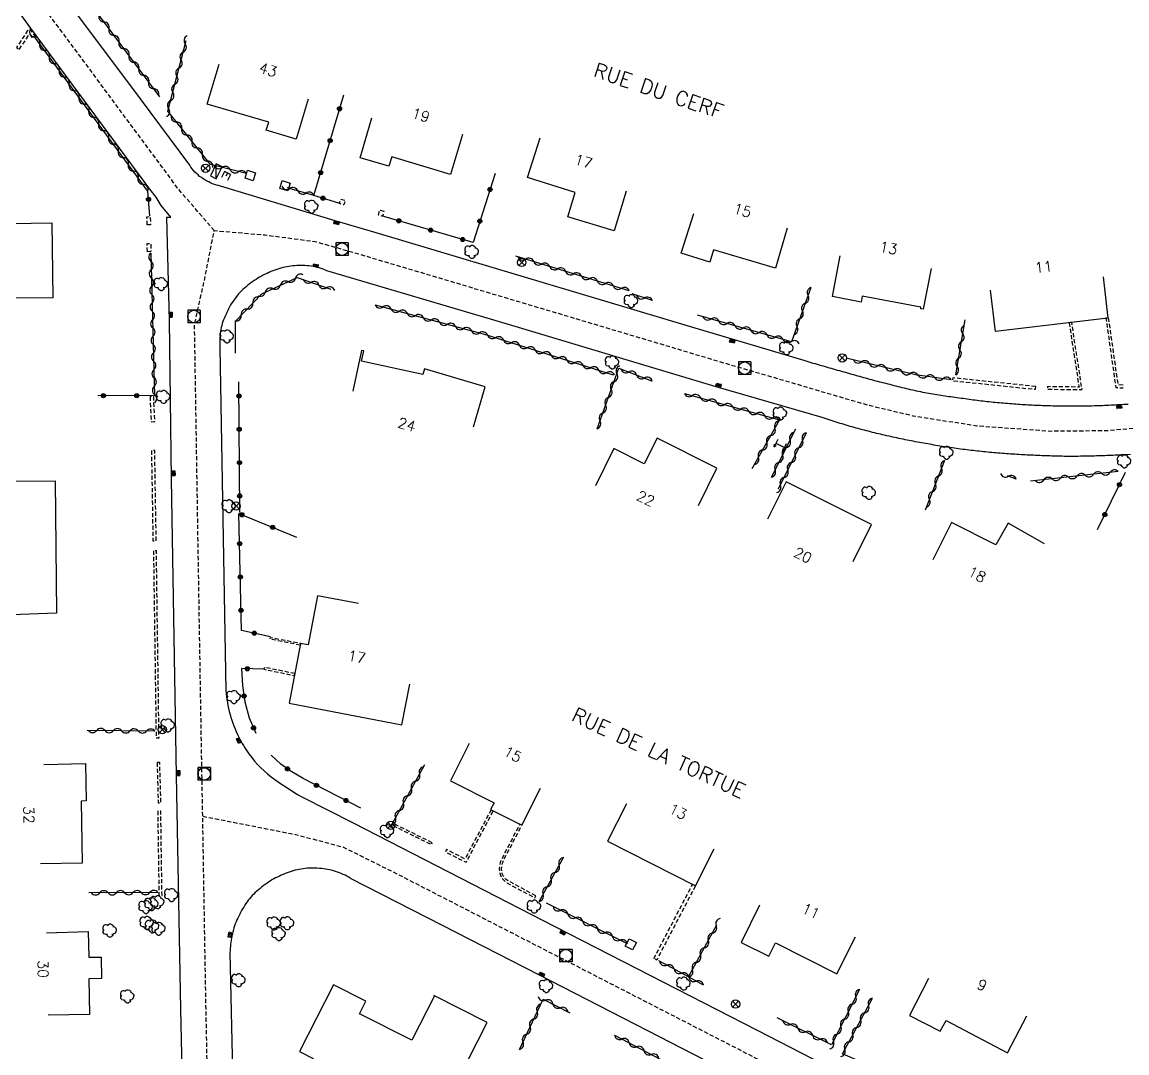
# Model space of a CAD drawing. Header units: millimetres. Extents: x 127000 to 128000, y 141000 to 142000.
# Drawn here: x 127754.4 to 127887.2, y 141501.4 to 141625.3 of the extents above; entities that cross this region are included whole.
import ezdxf
from ezdxf.enums import TextEntityAlignment as Align

# ---------------------------------------------------------------- set-up
doc = ezdxf.new("R2010")
doc.units = ezdxf.units.MM
doc.linetypes.add('DASHED', pattern=[0.75, 0.5, -0.25])
doc.layers.get('0').update_dxf_attribs({"linetype": 'CONTINUOUS'})
for name, color, linetype in [('W0001', 6, 'DASHED'), ('W0008', 7, 'CONTINUOUS'), ('W0100', 7, 'CONTINUOUS'), ('W0105', 7, 'CONTINUOUS'), ('W0112', 1, 'DASHED'), ('W0300', 7, 'CONTINUOUS'), ('W0310', 3, 'CONTINUOUS'), ('W0322', 7, 'CONTINUOUS'), ('W0400', 7, 'CONTINUOUS'), ('W0420', 7, 'CONTINUOUS'), ('W0430', 7, 'CONTINUOUS'), ('W0469', 7, 'CONTINUOUS'), ('W0989', 7, 'CONTINUOUS'), ('W0991', 7, 'CONTINUOUS')]:
    doc.layers.add(name, color=color, linetype=linetype)
doc.styles.get("Standard").update_dxf_attribs({"font": 'romans.shx', "width": 0.85})

# ---------------------------------------------------------------- blocks, each defined once
blk = doc.blocks.new('T300')
for p, q in [((-0.8, 0.51), (-0.86, 0.34)), ((-0.86, 0.34), (-0.86, 0.17)), ((-0.86, 0.17), (-0.74, 0.06)), ((-0.69, 0.63), (-0.8, 0.51)), ((-0.8, -0.06), (-0.74, 0.06)), ((-0.74, 0.06), (-0.69, 0.11)), ((-0.57, 0.69), (-0.69, 0.63)), ((-0.46, 0.69), (-0.57, 0.69)), ((-0.29, 0.63), (-0.46, 0.69)), ((-0.29, 0.63), (-0.17, 0.74)), ((-0.23, 0.57), (-0.29, 0.63)), ((-0.17, 0.74), (-0.06, 0.8)), ((-0.06, 0.8), (0.06, 0.8)), ((0.06, 0.8), (0.23, 0.74)), ((0.23, 0.74), (0.34, 0.63)), ((0.34, 0.63), (0.4, 0.51)), ((0.46, 0.46), (0.34, 0.46)), ((0.4, 0.51), (0.4, 0.46)), ((0.57, 0.4), (0.46, 0.46)), ((0.57, 0.4), (0.69, 0.29)), ((0.69, 0.29), (0.74, 0.17)), ((0.74, 0.06), (0.69, -0.17)), ((0.74, 0.17), (0.74, 0.06)), ((-0.8, -0.17), (-0.8, -0.06)), ((-0.8, -0.23), (-0.8, -0.17)), ((-0.74, -0.34), (-0.8, -0.23)), ((-0.69, -0.4), (-0.74, -0.34)), ((-0.51, -0.46), (-0.69, -0.4)), ((-0.4, -0.46), (-0.51, -0.46)), ((-0.4, -0.46), (-0.34, -0.46)), ((-0.34, -0.46), (-0.34, -0.4)), ((-0.34, -0.51), (-0.34, -0.46)), ((-0.29, -0.63), (-0.34, -0.51)), ((-0.17, -0.74), (-0.29, -0.63)), ((-0.06, -0.8), (-0.17, -0.74)), ((0.06, -0.8), (-0.06, -0.8)), ((0.17, -0.74), (0.06, -0.8)), ((0.23, -0.69), (0.17, -0.74)), ((0.29, -0.46), (0.23, -0.46)), ((0.29, -0.63), (0.23, -0.69)), ((0.46, -0.4), (0.29, -0.46)), ((0.34, -0.51), (0.29, -0.63)), ((0.34, -0.51), (0.34, -0.46)), ((0.57, -0.34), (0.46, -0.4)), ((0.63, -0.29), (0.57, -0.34)), ((0.69, -0.17), (0.63, -0.29))]:
    blk.add_line(p, q)
blk = doc.blocks.new('t112o')
at = {"color": 0, "linetype": 'Continuous'}
for p, q in [((-0.5, 0.5), (0.5, 0.5)), ((-0.5, -0.5), (-0.5, 0.5)), ((0.5, 0.5), (0.5, -0.5)), ((0.5, -0.5), (-0.5, -0.5))]:
    blk.add_line(p, q, dxfattribs=at)
blk = doc.blocks.new('T420')
for p, q in [((0.75, 0.75), (-0.75, 0.75)), ((-0.75, 0.75), (-0.75, -0.75)), ((0.75, 0.75), (0.75, -0.75)), ((0.75, -0.75), (-0.75, -0.75))]:
    blk.add_line(p, q)
blk.add_ellipse((0, 0), major_axis=(-0.53, 0.53), ratio=1, start_param=3.926991, end_param=10.210176)
blk = doc.blocks.new('T400')
for p, q in [((-0.15, 0.3), (0.15, 0.3)), ((-0.15, -0.25), (-0.15, 0.3)), ((-0.15, 0.15), (0.15, 0.15)), ((-0.15, 0), (0.15, 0)), ((0.15, 0.3), (0.15, -0.25)), ((-0.15, -0.15), (0.15, -0.15)), ((-0.15, -0.25), (-0.15, -0.3)), ((-0.15, -0.3), (0.15, -0.3)), ((0.15, -0.3), (0.15, -0.25))]:
    blk.add_line(p, q)
blk = doc.blocks.new('T430')
at = {"flags": 128}
for points in [[(-0.4, 2.1), (0.4, 2.1)], [(-0.4, 2.1), (-0.4, 1.3)], [(-0.4, 1.7), (0, 1.7)], [(0.8, 0.8), (-0.8, 0.8)], [(-0.8, 0.8), (-0.8, 0)], [(0.8, 0.8), (-0.8, 0)], [(-0.8, 0), (0.8, 0)], [(-0.4, 1.3), (0.4, 1.3)], [(0.8, 0), (0.8, 0.8)]]:
    blk.add_lwpolyline(points, dxfattribs=at)
blk = doc.blocks.new('t105o')
for p, q in [((-0.5, 0), (0.5, 0)), ((0.5, 0), (0.2, 0.1)), ((0.5, 0), (0.2, -0.1))]:
    blk.add_line(p, q)
blk = doc.blocks.new('t322o')
at = {"color": 0, "linetype": 'Continuous'}
for radius in [0.25, 0.15]:
    blk.add_circle((0, 0), radius, dxfattribs=at)
blk = doc.blocks.new('t310o')
at = {"color": 0, "linetype": 'Continuous'}
for centre, start, end in [((-0.5, 0.38), 216.8699, 323.1304), ((0.5, -0.37), 36.8699, 143.1303)]:
    blk.add_arc(centre, 0.625, start, end, dxfattribs=at)
blk = doc.blocks.new('T469')
at = {"color": 0, "linetype": 'Continuous', "flags": 128}
for points in [[(-0.35, 0.35), (0.35, -0.35)], [(-0.35, -0.35), (0.35, 0.35)]]:
    blk.add_lwpolyline(points, dxfattribs=at)
at = {"color": 0, "linetype": 'Continuous'}
blk.add_circle((0, 0), 0.5, dxfattribs=at)

msp = doc.modelspace()

# ---------------------------------------------------------------- linework, layer by layer
at = {"layer": 'W0001', "flags": 128}
for points in [[(127777.5, 141600.27), (127773.27, 141605.15), (127762.43, 141619.8), (127742.4, 141646.69), (127738.11, 141653.06), (127733.91, 141658.1), (127732.35, 141660.31), (127722.9, 141673.93), (127718.97, 141679.15), (127710.08, 141690.32)], [(127776.11, 141529.88), (127787.25, 141527.69), (127792.95, 141526.19), (127798.82, 141523.28), (127839.18, 141502.56), (127874.31, 141484.48), (127910.21, 141466.01), (127940.32, 141450.47), (127968.86, 141435.71), (127976.99, 141431.13), (127975.32, 141424.03), (127973.76, 141420.49), (127970.87, 141416.54), (127965.65, 141410.74), (127952.19, 141397.25), (127946.87, 141392.25), (127943.87, 141389.51), (127940.19, 141387.2), (127936.58, 141385.74), (127931.82, 141384.97), (127926.6, 141385.31), (127921.83, 141386.38), (127901.25, 141390.91), (127880.55, 141395.44), (127875.38, 141396.6), (127870.32, 141398.21), (127865.14, 141400.48), (127859.7, 141403.3), (127830.83, 141417.98), (127788.02, 141439.9), (127784.97, 141442.08), (127782.03, 141445.27), (127779.72, 141448.82), (127778.02, 141453.54), (127777.4, 141459.73), (127777.07, 141479.11), (127776.48, 141508.34), (127775.74, 141551.3), (127775.13, 141588.95), (127776.3, 141594.23), (127777.5, 141600.27), (127783.57, 141599.75), (127789.6, 141598.96), (127794.88, 141597.46), (127816.2, 141591.11), (127840.22, 141583.94), (127856.13, 141579.29), (127861.45, 141578.02), (127869.15, 141576.81), (127877.99, 141576.18), (127884.81, 141576.24), (127893.43, 141577.01), (127900.83, 141577.99), (127936.75, 141583.11), (127956.23, 141585.87), (127972.58, 141588.22), (127982.68, 141589.6), (127987.7, 141590.17), (127992.07, 141589.37), (127995.63, 141587.1), (127997.97, 141584.38), (127999.28, 141581.25), (127999.65, 141578.38), (127999.28, 141575.32), (127998.08, 141572.39), (127996.26, 141569.97), (127992.63, 141565.97), (127979.37, 141551.53), (127967.77, 141538.17)]]:
    msp.add_lwpolyline(points, dxfattribs=at)
at = {"layer": 'W0008', "flags": 128}
for points in [[(127887.32, 141579.38), (127887.06, 141579.37), (127886.81, 141579.35), (127886.55, 141579.34), (127886.3, 141579.32), (127886.05, 141579.31), (127885.79, 141579.3), (127885.53, 141579.28), (127885.28, 141579.27), (127885.02, 141579.26), (127884.77, 141579.25), (127884.51, 141579.24), (127884.26, 141579.22), (127884, 141579.21), (127883.75, 141579.2), (127883.49, 141579.19), (127883.24, 141579.19), (127882.98, 141579.18), (127882.73, 141579.17), (127882.47, 141579.16), (127882.22, 141579.16), (127881.96, 141579.16), (127881.72, 141579.15), (127881.47, 141579.15), (127881.22, 141579.15), (127880.98, 141579.15), (127880.73, 141579.15), (127880.48, 141579.15), (127880.24, 141579.15), (127879.99, 141579.15), (127879.74, 141579.15), (127879.5, 141579.16), (127879.25, 141579.16), (127879, 141579.16), (127878.76, 141579.17), (127878.51, 141579.17), (127878.27, 141579.18), (127878.02, 141579.19), (127877.77, 141579.19), (127877.53, 141579.2), (127877.28, 141579.21), (127877.03, 141579.22), (127876.79, 141579.23), (127876.54, 141579.24), (127876.29, 141579.25), (127876.05, 141579.26), (127875.8, 141579.27), (127875.55, 141579.29), (127875.31, 141579.3), (127875.06, 141579.31), (127874.81, 141579.33), (127874.57, 141579.34), (127874.32, 141579.36), (127874.07, 141579.38), (127873.83, 141579.39), (127873.58, 141579.41), (127873.34, 141579.43), (127873.09, 141579.45), (127872.84, 141579.47), (127872.6, 141579.49), (127872.35, 141579.51), (127872.11, 141579.53), (127871.86, 141579.55), (127871.61, 141579.57), (127871.37, 141579.59), (127871.12, 141579.62), (127870.88, 141579.64), (127870.64, 141579.67), (127870.4, 141579.7), (127870.15, 141579.72), (127869.91, 141579.75), (127869.67, 141579.78), (127869.43, 141579.81), (127869.18, 141579.84), (127868.94, 141579.87), (127868.7, 141579.9), (127868.46, 141579.94), (127868.22, 141579.97), (127867.97, 141580), (127867.73, 141580.04), (127867.49, 141580.07), (127867.25, 141580.1), (127867.01, 141580.14), (127866.76, 141580.17), (127866.52, 141580.2), (127866.28, 141580.24), (127866.04, 141580.27), (127865.79, 141580.3), (127865.55, 141580.34), (127865.31, 141580.37), (127865.07, 141580.41), (127864.82, 141580.44), (127864.58, 141580.48), (127864.34, 141580.51), (127864.1, 141580.55), (127863.86, 141580.59), (127863.62, 141580.63), (127863.37, 141580.68), (127863.13, 141580.72), (127862.89, 141580.77), (127862.65, 141580.82), (127862.4, 141580.87), (127862.15, 141580.92), (127861.91, 141580.97), (127861.66, 141581.03), (127861.42, 141581.08), (127861.17, 141581.14), (127860.93, 141581.2), (127860.68, 141581.26), (127860.44, 141581.32), (127860.19, 141581.38), (127859.95, 141581.44), (127859.7, 141581.5), (127859.46, 141581.56), (127859.21, 141581.62), (127858.97, 141581.69), (127858.73, 141581.75), (127858.48, 141581.81), (127858.24, 141581.87), (127858, 141581.94), (127857.75, 141582), (127857.51, 141582.06), (127857.27, 141582.13), (127857.02, 141582.19), (127856.78, 141582.26), (127856.54, 141582.32), (127856.3, 141582.39), (127856.05, 141582.45), (127855.81, 141582.52), (127855.57, 141582.59), (127855.33, 141582.65), (127855.09, 141582.72), (127854.85, 141582.79), (127854.6, 141582.86), (127854.36, 141582.93), (127854.12, 141582.99), (127853.88, 141583.06), (127853.64, 141583.13), (127853.4, 141583.2), (127853.16, 141583.27), (127852.91, 141583.34), (127852.67, 141583.4), (127852.42, 141583.47), (127852.18, 141583.54), (127851.94, 141583.61), (127851.69, 141583.68), (127851.45, 141583.75), (127851.2, 141583.82), (127850.96, 141583.89), (127850.71, 141583.96), (127850.47, 141584.03), (127850.23, 141584.1), (127849.98, 141584.17), (127849.74, 141584.24), (127849.49, 141584.31), (127849.25, 141584.38), (127849.01, 141584.45), (127848.76, 141584.53), (127848.52, 141584.6), (127834.89, 141588.65), (127796.97, 141599.98), (127792.01, 141601.46), (127778.26, 141605.61), (127778.01, 141605.67), (127777.77, 141605.74), (127777.53, 141605.82), (127777.29, 141605.9), (127777.05, 141606), (127776.83, 141606.11), (127776.6, 141606.22), (127776.38, 141606.35), (127776.16, 141606.48), (127775.95, 141606.63), (127775.74, 141606.78), (127775.55, 141606.95), (127775.36, 141607.12), (127775.18, 141607.3), (127775.01, 141607.49), (127774.85, 141607.69), (127774.7, 141607.9), (127774.56, 141608.12), (127767.46, 141617.65), (127754.81, 141634.59)], [(127773.86, 141490.35), (127773.49, 141506.7), (127772.96, 141534.76), (127772.37, 141570.39), (127772.1, 141589.45), (127771.79, 141601.9), (127772.26, 141601.88), (127771.13, 141603.27), (127770.52, 141604.3), (127769.77, 141605.25), (127755.43, 141624.65), (127750.31, 141631.65)], [(127843.07, 141497.14), (127830.99, 141503.36), (127816.51, 141510.81), (127804.91, 141516.74), (127793.87, 141522.4), (127793.66, 141522.54), (127793.44, 141522.66), (127793.22, 141522.78), (127793, 141522.88), (127792.77, 141522.98), (127792.54, 141523.08), (127792.31, 141523.16), (127792.08, 141523.24), (127791.84, 141523.32), (127791.6, 141523.38), (127791.36, 141523.44), (127791.11, 141523.48), (127790.86, 141523.53), (127790.62, 141523.56), (127790.37, 141523.59), (127790.13, 141523.61), (127789.88, 141523.63), (127789.64, 141523.64), (127789.39, 141523.65), (127789.15, 141523.64), (127788.9, 141523.64), (127788.66, 141523.62), (127788.42, 141523.6), (127788.18, 141523.57), (127787.94, 141523.53), (127787.69, 141523.49), (127787.45, 141523.44), (127787.21, 141523.38), (127786.97, 141523.31), (127786.73, 141523.24), (127786.49, 141523.16), (127786.25, 141523.07), (127786.01, 141522.98), (127785.78, 141522.89), (127785.55, 141522.79), (127785.32, 141522.68), (127785.09, 141522.57), (127784.87, 141522.46), (127784.65, 141522.34), (127784.43, 141522.22), (127784.22, 141522.09), (127784.01, 141521.95), (127783.8, 141521.81), (127783.6, 141521.67), (127783.39, 141521.52), (127783.19, 141521.37), (127783, 141521.21), (127782.8, 141521.05), (127782.61, 141520.88), (127782.42, 141520.71), (127782.24, 141520.53), (127782.07, 141520.35), (127781.9, 141520.16), (127781.74, 141519.97), (127781.59, 141519.78), (127781.44, 141519.58), (127781.3, 141519.37), (127781.17, 141519.17), (127781.04, 141518.95), (127780.91, 141518.74), (127780.79, 141518.53), (127780.67, 141518.31), (127780.56, 141518.09), (127780.45, 141517.86), (127780.33, 141517.64), (127780.22, 141517.42), (127780.12, 141517.19), (127780.03, 141516.95), (127779.94, 141516.71), (127779.86, 141516.47), (127779.8, 141516.23), (127779.73, 141515.99), (127779.68, 141515.74), (127779.62, 141515.49), (127779.58, 141515.24), (127779.53, 141515), (127779.5, 141514.75), (127779.47, 141514.5), (127779.44, 141514.25), (127779.42, 141514), (127779.4, 141513.75), (127779.39, 141513.49), (127779.75, 141497.47)]]:
    msp.add_lwpolyline(points, dxfattribs=at)
msp.add_lwpolyline([(127887.62, 141573.37), (127886.49, 141573.3), (127886.25, 141573.28), (127886, 141573.27), (127885.76, 141573.26), (127885.51, 141573.25), (127885.27, 141573.24), (127885.02, 141573.23), (127884.77, 141573.22), (127884.53, 141573.21), (127884.28, 141573.2), (127884.04, 141573.19), (127883.79, 141573.18), (127883.55, 141573.18), (127883.3, 141573.17), (127883.06, 141573.16), (127882.81, 141573.16), (127882.57, 141573.15), (127882.32, 141573.15), (127882.08, 141573.14), (127881.83, 141573.14), (127881.59, 141573.14), (127881.34, 141573.13), (127881.1, 141573.13), (127880.85, 141573.13), (127880.6, 141573.13), (127880.36, 141573.13), (127880.12, 141573.13), (127879.87, 141573.13), (127879.63, 141573.13), (127879.39, 141573.14), (127879.14, 141573.14), (127878.9, 141573.15), (127878.66, 141573.15), (127878.41, 141573.16), (127878.17, 141573.17), (127877.93, 141573.18), (127877.68, 141573.18), (127877.44, 141573.19), (127877.2, 141573.2), (127876.95, 141573.21), (127876.71, 141573.22), (127876.47, 141573.23), (127876.21, 141573.25), (127875.96, 141573.26), (127875.71, 141573.27), (127875.46, 141573.28), (127875.21, 141573.29), (127874.96, 141573.31), (127874.71, 141573.32), (127874.46, 141573.33), (127874.2, 141573.35), (127873.95, 141573.36), (127873.7, 141573.38), (127873.45, 141573.39), (127873.2, 141573.41), (127872.95, 141573.43), (127872.7, 141573.45), (127872.45, 141573.46), (127872.19, 141573.48), (127871.94, 141573.5), (127871.69, 141573.52), (127871.44, 141573.55), (127871.19, 141573.57), (127870.94, 141573.59), (127870.69, 141573.61), (127870.44, 141573.64), (127870.19, 141573.66), (127869.94, 141573.69), (127869.69, 141573.71), (127869.44, 141573.74), (127869.2, 141573.77), (127868.95, 141573.79), (127868.7, 141573.82), (127868.45, 141573.85), (127868.2, 141573.88), (127867.95, 141573.91), (127867.7, 141573.94), (127867.45, 141573.97), (127867.2, 141574), (127866.96, 141574.04), (127866.71, 141574.07), (127866.46, 141574.11), (127866.21, 141574.14), (127865.96, 141574.18), (127865.71, 141574.22), (127865.47, 141574.25), (127865.22, 141574.29), (127864.97, 141574.33), (127864.72, 141574.37), (127864.47, 141574.41), (127864.23, 141574.45), (127863.98, 141574.49), (127863.73, 141574.54), (127863.48, 141574.58), (127863.24, 141574.62), (127862.99, 141574.66), (127862.74, 141574.71), (127862.49, 141574.75), (127862.25, 141574.8), (127862, 141574.84), (127861.75, 141574.89), (127861.51, 141574.94), (127861.26, 141574.98), (127861.01, 141575.03), (127860.77, 141575.08), (127860.52, 141575.13), (127860.28, 141575.18), (127860.03, 141575.23), (127859.78, 141575.28), (127859.54, 141575.34), (127859.29, 141575.39), (127859.05, 141575.44), (127858.8, 141575.5), (127858.56, 141575.55), (127858.31, 141575.61), (127858.07, 141575.66), (127857.82, 141575.72), (127857.58, 141575.78), (127857.33, 141575.84), (127857.09, 141575.9), (127856.85, 141575.96), (127856.6, 141576.02), (127856.36, 141576.08), (127856.11, 141576.15), (127855.87, 141576.21), (127855.63, 141576.27), (127855.39, 141576.34), (127855.14, 141576.4), (127854.9, 141576.47), (127854.66, 141576.54), (127854.42, 141576.61), (127854.17, 141576.67), (127853.93, 141576.74), (127853.69, 141576.81), (127853.45, 141576.88), (127853.21, 141576.96), (127852.97, 141577.03), (127852.73, 141577.1), (127852.49, 141577.17), (127852.25, 141577.25), (127852.01, 141577.32), (127851.77, 141577.4), (127851.53, 141577.48), (127851.29, 141577.55), (127851.05, 141577.63), (127850.81, 141577.71), (127850.57, 141577.79), (127837.84, 141581.5), (127812.48, 141589.09), (127791.03, 141595.45), (127790.8, 141595.55), (127790.57, 141595.63), (127790.33, 141595.71), (127790.09, 141595.78), (127789.86, 141595.85), (127789.61, 141595.9), (127789.37, 141595.95), (127789.13, 141595.99), (127788.88, 141596.02), (127788.63, 141596.05), (127788.39, 141596.06), (127788.14, 141596.07), (127787.9, 141596.08), (127787.66, 141596.07), (127787.42, 141596.07), (127787.18, 141596.05), (127786.93, 141596.03), (127786.69, 141596), (127786.45, 141595.96), (127786.22, 141595.92), (127785.98, 141595.87), (127785.74, 141595.82), (127785.49, 141595.76), (127785.25, 141595.68), (127785.01, 141595.61), (127784.77, 141595.52), (127784.53, 141595.43), (127784.3, 141595.34), (127784.07, 141595.24), (127783.84, 141595.13), (127783.61, 141595.02), (127783.39, 141594.9), (127783.17, 141594.78), (127782.95, 141594.66), (127782.73, 141594.53), (127782.52, 141594.4), (127782.31, 141594.26), (127782.1, 141594.12), (127781.9, 141593.98), (127781.7, 141593.83), (127781.51, 141593.67), (127781.32, 141593.52), (127781.13, 141593.35), (127780.95, 141593.19), (127780.77, 141593.01), (127780.59, 141592.84), (127780.42, 141592.66), (127779.47, 141591.33), (127779.35, 141591.11), (127779.23, 141590.88), (127779.13, 141590.66), (127779.02, 141590.44), (127778.91, 141590.22), (127778.81, 141590), (127778.71, 141589.78), (127778.62, 141589.56), (127778.53, 141589.33), (127778.46, 141589.1), (127778.39, 141588.86), (127778.34, 141588.62), (127778.29, 141588.39), (127778.25, 141588.15), (127778.22, 141587.91), (127778.19, 141587.67), (127778.17, 141587.43), (127778.16, 141587.19), (127778.16, 141586.94), (127778.16, 141586.7), (127778.17, 141586.46), (127778.18, 141586.22), (127778.9, 141544.99, 0.098703), (127780.45, 141539.39, 0.039668), (127781.67, 141537.38, 0.082704), (127784.77, 141534.3, 0.023086), (127788.01, 141532.21), (127794.18, 141529.07), (127818.53, 141516.58), (127842.73, 141504.15), (127854.64, 141498.05)], format="xyb", dxfattribs=at)
at = {"layer": 'W0100', "flags": 128}
for points in [[(127788.78, 141616.05), (127787.36, 141611.25), (127783.72, 141612.33), (127784.05, 141613.29), (127776.65, 141615.47), (127778.07, 141620.27)], [(127807.35, 141611.8), (127805.91, 141607.01), (127798.83, 141609.14), (127798.49, 141608.02), (127795.04, 141609.02), (127796.44, 141613.82)], [(127827.02, 141605.02), (127825.56, 141600.23), (127819.99, 141601.93), (127820.88, 141604.85), (127815.16, 141606.63), (127816.65, 141611.4)], [(127747.88, 141609.99), (127752.88, 141610.05), (127753, 141601.14), (127757.98, 141601.21), (127758.1, 141592.19), (127753.1, 141592.13)], [(127846.36, 141600.57), (127844.95, 141595.77), (127837.49, 141597.96), (127837.05, 141596.46), (127833.6, 141597.56), (127835.13, 141602.32)], [(127863.65, 141595.73), (127862.68, 141590.82), (127862.41, 141590.88), (127862.43, 141591.06), (127855.36, 141592.39), (127855.23, 141591.68), (127851.79, 141592.33), (127852.71, 141597.24)], [(127884.32, 141594.73), (127884.91, 141589.76), (127871.41, 141588.14), (127870.81, 141593.11)], [(127808.65, 141576.68), (127810.07, 141581.47), (127802.77, 141583.64), (127802.56, 141582.97), (127795.21, 141584.58), (127795.48, 141585.81), (127795.21, 141585.87), (127794.14, 141580.98)], [(127835.68, 141567.24), (127837.92, 141571.71), (127830.74, 141575.3), (127829.17, 141572.25), (127825.54, 141574.06), (127823.3, 141569.59)], [(127845.01, 141574.72), (127846.03, 141574.18)], [(127753.4, 141570.14), (127758.39, 141570.19), (127758.55, 141554.29), (127748.72, 141553.94), (127748.54, 141558.94)], [(127854.27, 141560.48), (127856.5, 141564.95), (127846.23, 141570.07), (127844, 141565.6)], [(127877.27, 141562.6), (127872.93, 141565.09), (127871.44, 141562.5), (127866.11, 141565.17), (127863.87, 141560.69)], [(127794.82, 141555.43), (127789.91, 141556.36), (127788.79, 141550.47), (127787.88, 141550.65), (127786.52, 141543.48), (127800.05, 141540.85), (127801, 141545.76)], [(127808.14, 141538.61), (127805.89, 141534.15), (127811.12, 141531.5), (127810.71, 141530.69), (127814.46, 141528.79), (127816.72, 141533.25)], [(127757.02, 141536.11), (127762.02, 141536.2), (127762.1, 141531.71), (127761.51, 141531.7), (127761.63, 141524.24), (127756.63, 141524.16)], [(127827.04, 141531.35), (127824.77, 141526.89), (127835.33, 141521.52), (127837.6, 141525.97)], [(127843.03, 141519.18), (127840.82, 141514.69), (127844.14, 141513.06), (127844.94, 141514.67), (127852.32, 141510.92), (127854.58, 141515.37)], [(127757.33, 141515.86), (127762.33, 141516.01), (127762.42, 141512.95), (127763.9, 141512.94), (127763.95, 141510.38), (127762.43, 141510.34), (127762.52, 141506.06), (127757.52, 141505.95)], [(127808.02, 141500.62), (127810.29, 141505.07), (127803.89, 141508.34), (127803.98, 141508.29), (127801.25, 141502.95), (127794.95, 141506.13), (127795.71, 141507.65), (127791.84, 141509.61), (127787.76, 141501.61), (127789.38, 141500.78), (127787.79, 141497.66), (127788.4, 141495.81), (127792.8, 141493.44)], [(127863.33, 141510.39), (127861.06, 141505.93), (127864.73, 141504.06), (127865.46, 141505.34), (127872.84, 141501.45), (127875.17, 141505.88)]]:
    msp.add_lwpolyline(points, dxfattribs=at)
at = {"layer": 'W0112', "flags": 128}
for points in [[(127754.06, 141622.05), (127755.3, 141623.89), (127755.61, 141623.43), (127755.96, 141623.67), (127755.39, 141624.49), (127755.03, 141624.23), (127753.72, 141622.28)], [(127792.71, 141604.06), (127793.26, 141603.89), (127793.09, 141603.35), (127792.54, 141603.52)], [(127797.91, 141602.55), (127797.36, 141602.72), (127797.19, 141602.18), (127797.74, 141602.01)], [(127769.45, 141600.95), (127769.41, 141601.94), (127769.8, 141601.96), (127769.83, 141600.96)], [(127769.46, 141597.73), (127769.45, 141598.71), (127769.88, 141598.72), (127769.89, 141597.74)], [(127886.73, 141581.67), (127886.14, 141581.72), (127884.98, 141589.81), (127884.66, 141589.76), (127885.85, 141581.41), (127886.71, 141581.35)], [(127880.24, 141589.19), (127881.43, 141581.46), (127877.63, 141581.51), (127877.62, 141581.2), (127881.8, 141581.15), (127880.55, 141589.24)], [(127876.22, 141581.52), (127866.25, 141582.57), (127866.21, 141582.24), (127876.18, 141581.19)], [(127769.78, 141580.31), (127769.92, 141577.29), (127770.36, 141577.31), (127770.22, 141580.33)], [(127769.95, 141573.82), (127770.13, 141562.98), (127770.53, 141562.98), (127770.34, 141573.83)], [(127770.19, 141561.79), (127770.51, 141539.29), (127770.86, 141539.29), (127770.54, 141561.79)], [(127787.85, 141550.44), (127784.2, 141551.16), (127784.24, 141551.38), (127787.9, 141550.66)], [(127787.19, 141547.02), (127783.52, 141547.77), (127783.47, 141547.54), (127787.15, 141546.79)], [(127770.62, 141536.33), (127770.77, 141531.49), (127771.09, 141531.5), (127770.94, 141536.34)], [(127770.7, 141530.5), (127770.85, 141520.35), (127771.22, 141520.35), (127771.07, 141530.5)], [(127810.78, 141530.66), (127807.63, 141524.74), (127805.41, 141525.88), (127805.27, 141525.61), (127807.76, 141524.34), (127811.04, 141530.52)], [(127803.69, 141526.69), (127799.14, 141528.94), (127799.03, 141528.73), (127803.58, 141526.48)], [(127816.14, 141520.33), (127812.82, 141522.11), (127812.64, 141522.23), (127812.49, 141522.37), (127812.36, 141522.53), (127812.24, 141522.7), (127812.15, 141522.89), (127812.08, 141523.1), (127812.05, 141523.31), (127812.04, 141523.54), (127812.05, 141523.77), (127812.08, 141524), (127812.13, 141524.25), (127812.21, 141524.47), (127812.33, 141524.7), (127814.46, 141528.79), (127814.21, 141528.91), (127812.09, 141524.83), (127811.96, 141524.58), (127811.86, 141524.32), (127811.81, 141524.05), (127811.78, 141523.79), (127811.76, 141523.54), (127811.77, 141523.29), (127811.81, 141523.03), (127811.89, 141522.79), (127812, 141522.56), (127812.13, 141522.36), (127812.29, 141522.18), (127812.47, 141522.02), (127812.67, 141521.87), (127816.01, 141520.08)], [(127830.33, 141512.77), (127834.99, 141521.7), (127835.33, 141521.52), (127830.67, 141512.59)]]:
    msp.add_lwpolyline(points, close=True, dxfattribs=at)
at = {"layer": 'W0310', "flags": 128}
for points in [[(127745.71, 141650.17), (127755.14, 141637.57), (127770.93, 141616.36)], [(127769.53, 141605.01), (127755.82, 141623.69)], [(127781.36, 141607.11), (127777.03, 141608.2), (127771.93, 141614.61), (127774.12, 141623.12)], [(127789.47, 141604.5), (127786.26, 141605.42)], [(127769.86, 141597.57), (127770.33, 141580.42)], [(127827.37, 141593.03), (127813.74, 141597.2)], [(127780.05, 141589.4), (127783.23, 141592.68), (127787.46, 141594.63), (127791.52, 141593.22)], [(127849.19, 141593.44), (127846.88, 141586.9), (127835.56, 141590.11)], [(127830.16, 141591.85), (127827.71, 141592.65)], [(127796.84, 141591.35), (127810.1, 141587.77), (127825.46, 141582.94)], [(127780.07, 141585.54), (127780.05, 141589.41)], [(127866.63, 141582.95), (127867.73, 141589.56)], [(127866.06, 141582.32), (127861.76, 141582.93), (127853.43, 141584.93)], [(127823.53, 141576.45), (127826.13, 141583.72), (127830.04, 141582.22)], [(127834.03, 141580.7), (127845.45, 141577.51), (127842.12, 141571.63)], [(127844.46, 141570.62), (127847.38, 141576.45)], [(127848.64, 141575.97), (127845.28, 141569.18)], [(127865.26, 141572.63), (127862.93, 141566.68)], [(127873.88, 141570.41), (127872.83, 141570.78)], [(127886.15, 141571.31), (127875.59, 141570.14)], [(127770.37, 141540.11), (127762.23, 141540.2)], [(127798.79, 141528.82), (127802.81, 141536.11)], [(127816.53, 141519.62), (127819.5, 141524.98)], [(127770.73, 141520.72), (127762.44, 141520.68)], [(127827.16, 141514.54), (127817.41, 141519.42)], [(127834.5, 141510.56), (127837.89, 141516.81)], [(127836.29, 141509.57), (127834.5, 141510.56), (127830.93, 141512.51)], [(127855.05, 141509.07), (127851.7, 141502.4), (127845.16, 141505.64)], [(127814.18, 141501.86), (127817.03, 141507.9), (127820.25, 141506.26)], [(127855.2, 141500.37), (127853, 141501.34), (127856.57, 141507.93)], [(127825.61, 141503.56), (127834.14, 141499.08), (127830.57, 141492.26)]]:
    msp.add_lwpolyline(points, dxfattribs=at)
at = {"layer": 'W0322', "flags": 128}
for points in [[(127792.47, 141603.57), (127789.47, 141604.5), (127793.07, 141616.59)], [(127811.24, 141607.12), (127808.61, 141598.83), (127797.86, 141601.98)], [(127769.75, 141602.03), (127769.52, 141605.01)], [(127780.57, 141566.38), (127780.47, 141582.1)], [(127770.18, 141580.43), (127763.49, 141580.42)], [(127883.66, 141564.34), (127887.02, 141571.24)], [(127784.27, 141551.46), (127780.77, 141552.2), (127780.47, 141566.26), (127787.37, 141563.42)], [(127783.48, 141547.54), (127780.79, 141547.62), (127780.9, 141545.59), (127781.17, 141543.62), (127781.68, 141541.7), (127782.51, 141539.85)], [(127795.11, 141530.85), (127788.17, 141534.43), (127786.61, 141535.35), (127785.48, 141536.14), (127784.33, 141537.22)]]:
    msp.add_lwpolyline(points, dxfattribs=at)

# ---------------------------------------------------------------- block references
at = {"layer": 'W0105'}
for p, rotation in [((127845.01, 141574.72), 243.8536861144953), ((127846.03, 141574.18), 244.8802406408553)]:
    msp.add_blockref('t105o', p, dxfattribs=dict(at, rotation=rotation))
at = {"layer": 'W0112'}
for p, rotation in [((127781.83, 141606.89), 343.4614873407922), ((127785.99, 141605.65), 163.4614873407922), ((127827.57, 141514.48), 242.1596005662319)]:
    msp.add_blockref('t112o', p, dxfattribs=dict(at, rotation=rotation))
at = {"layer": 'W0300'}
for p in [(127789.19, 141603.14), (127808.47, 141597.71), (127771.12, 141593.83), (127827.62, 141591.79), (127779.04, 141587.54), (127846.29, 141586.12), (127825.35, 141584.42), (127771.4, 141580.28), (127845.52, 141578.27), (127865.52, 141573.57), (127886.89, 141572.53), (127856.2, 141568.73), (127779.28, 141567.14), (127779.86, 141544.2), (127771.95, 141540.8), (127798.31, 141528.09), (127770.68, 141519.54), (127772.37, 141520.41), (127769.29, 141518.96), (127769.98, 141519.32), (127815.96, 141519.02), (127769.42, 141517.06), (127784.68, 141516.99), (127786.28, 141517.01), (127764.96, 141516.14), (127770.07, 141516.64), (127770.82, 141516.36), (127785.27, 141515.71), (127780.44, 141510.16), (127817.42, 141509.46), (127833.93, 141509.76), (127767.08, 141508.22)]:
    msp.add_blockref('T300', p, dxfattribs=at)
at = {"layer": 'W0310'}
for p, rotation in [((127764.25, 141625.33), 306.664183678365), ((127755.92, 141623.55), 126.2817703711948), ((127765.45, 141623.72), 306.664183678365), ((127757.11, 141621.94), 126.2817703711948), ((127766.64, 141622.12), 306.664183678365), ((127774.01, 141622.7), 75.59358239910493), ((127758.29, 141620.33), 126.2817703711948), ((127767.83, 141620.51), 306.664183678365), ((127773.51, 141620.76), 75.59358239910493), ((127769.03, 141618.91), 306.664183678365), ((127773.01, 141618.82), 75.59358239910493), ((127759.47, 141618.72), 126.2817703711948), ((127760.66, 141617.1), 126.2817703711948), ((127770.22, 141617.31), 306.664183678365), ((127772.52, 141616.88), 75.59358239910493), ((127761.84, 141615.49), 126.2817703711948), ((127772.02, 141614.95), 75.59358239910493), ((127763.02, 141613.88), 126.2817703711948), ((127764.21, 141612.27), 126.2817703711948), ((127772.96, 141613.32), 128.5278643220385), ((127774.21, 141611.75), 128.5278643220385), ((127765.39, 141610.66), 126.2817703711948), ((127775.45, 141610.19), 128.5278643220385), ((127766.58, 141609.04), 126.2817703711948), ((127776.7, 141608.62), 128.5278643220385), ((127767.76, 141607.43), 126.2817703711948), ((127778.45, 141607.84), 165.7469224624234), ((127768.94, 141605.82), 126.2817703711948), ((127780.39, 141607.35), 165.7469224624234), ((127786.58, 141605.33), 163.9032345925378), ((127788.51, 141604.78), 163.9032345925378), ((127769.89, 141596.57), 271.5482750804254), ((127814.94, 141596.84), 162.9914281641809), ((127816.85, 141596.25), 162.9914281641809), ((127818.77, 141595.67), 162.9914281641809), ((127769.94, 141594.57), 271.5482750804254), ((127787.26, 141594.54), 24.76175637005765), ((127789.14, 141594.05), 340.8657422517526), ((127820.68, 141595.08), 162.9914281641809), ((127822.59, 141594.5), 162.9914281641809), ((127770, 141592.57), 271.5482750804254), ((127783.63, 141592.86), 24.76175637005765), ((127785.44, 141593.7), 24.76175637005765), ((127791.03, 141593.39), 340.8657422517526), ((127824.5, 141593.91), 162.9914281641809), ((127826.42, 141593.33), 162.9914281641809), ((127848.86, 141592.49), 250.5956072137221), ((127782.14, 141591.56), 45.86356393283504), ((127829.21, 141592.16), 161.922458388538), ((127770.05, 141590.57), 271.5482750804254), ((127780.75, 141590.12), 45.86356393283504), ((127797.8, 141591.09), 344.8831501811422), ((127799.74, 141590.57), 344.8831501811422), ((127848.19, 141590.61), 250.5956072137221), ((127770.11, 141588.57), 271.5482750804254), ((127801.67, 141590.04), 344.8831501811422), ((127803.6, 141589.52), 344.8831501811422), ((127805.53, 141589), 344.8831501811422), ((127837.2, 141589.65), 164.1626713818595), ((127839.12, 141589.1), 164.1626713818595), ((127847.53, 141588.72), 250.5956072137221), ((127807.46, 141588.48), 344.8831501811422), ((127809.39, 141587.96), 344.8831501811422), ((127841.05, 141588.56), 164.1626713818595), ((127842.97, 141588.01), 164.1626713818595), ((127844.89, 141587.46), 164.1626713818595), ((127867.45, 141587.88), 80.57492939747482), ((127770.16, 141586.57), 271.5482750804254), ((127811.31, 141587.39), 342.5657693858203), ((127813.21, 141586.79), 342.5657693858203), ((127815.12, 141586.19), 342.5657693858203), ((127846.82, 141586.92), 164.1626713818595), ((127867.12, 141585.91), 80.57492939747482), ((127770.21, 141584.57), 271.5482750804254), ((127817.03, 141585.59), 342.5657693858203), ((127818.94, 141584.99), 342.5657693858203), ((127820.85, 141584.39), 342.5657693858203), ((127822.75, 141583.79), 342.5657693858203), ((127825.89, 141583.04), 70.26302227971263), ((127855.29, 141584.49), 166.4778199054813), ((127857.23, 141584.02), 166.4778199054813), ((127859.18, 141583.55), 166.4778199054813), ((127866.79, 141583.93), 80.57492939747482), ((127770.27, 141582.57), 271.5482750804254), ((127824.66, 141583.19), 342.5657693858203), ((127827.33, 141583.26), 339.059049269961), ((127829.2, 141582.54), 339.059049269961), ((127861.12, 141583.08), 166.4778199054813), ((127863.09, 141582.74), 171.9579338281451), ((127865.07, 141582.46), 171.9579338281451), ((127770.32, 141580.57), 271.5482750804254), ((127825.21, 141581.16), 70.26302227971263), ((127824.54, 141579.28), 70.26302227971263), ((127834.99, 141580.43), 344.3954092009913), ((127836.92, 141579.89), 344.3954092009913), ((127838.84, 141579.35), 344.3954092009913), ((127840.77, 141578.81), 344.3954092009913), ((127842.7, 141578.28), 344.3954092009913), ((127823.86, 141577.4), 70.26302227971263), ((127844.62, 141577.74), 344.3954092009913), ((127844.88, 141576.51), 240.4922334733579), ((127846.7, 141575.09), 63.36901112275489), ((127848.2, 141575.08), 243.6447488885818), ((127843.9, 141574.77), 240.4922334733579), ((127842.91, 141573.03), 240.4922334733579), ((127845.81, 141573.3), 63.36901112275489), ((127847.31, 141573.28), 243.6447488885818), ((127844.91, 141571.51), 63.36901112275489), ((127846.42, 141571.49), 243.6447488885818), ((127864.9, 141571.7), 248.600770253994), ((127845.54, 141569.7), 243.6447488885818), ((127864.17, 141569.83), 248.600770253994), ((127872.94, 141570.74), 160.5911475470693), ((127879.19, 141570.53), 186.3271851900581), ((127881.18, 141570.76), 186.3271851900581), ((127883.17, 141570.98), 186.3271851900581), ((127885.15, 141571.2), 186.3271851900581), ((127877.2, 141570.31), 186.3271851900581), ((127863.44, 141567.97), 248.600770253994), ((127763.37, 141540.19), 179.3498823118353), ((127765.37, 141540.17), 179.3498823118353), ((127767.37, 141540.14), 179.3498823118353), ((127769.37, 141540.12), 179.3498823118353), ((127802.17, 141534.95), 61.1342154154211), ((127801.21, 141533.2), 61.1342154154211), ((127800.24, 141531.44), 61.1342154154211), ((127799.28, 141529.69), 61.1342154154211), ((127818.95, 141523.99), 61.0123225042484), ((127817.98, 141522.25), 61.0123225042484), ((127763.73, 141520.68), 180.2648374928951), ((127765.73, 141520.69), 180.2648374928951), ((127767.73, 141520.7), 180.2648374928951), ((127769.73, 141520.71), 180.2648374928951), ((127817.02, 141520.5), 61.0123225042484), ((127819.11, 141518.57), 153.3561762197815), ((127820.9, 141517.67), 153.3561762197815), ((127837.83, 141516.71), 61.55115188576816), ((127822.69, 141516.78), 153.3561762197815), ((127824.47, 141515.88), 153.3561762197815), ((127826.26, 141514.98), 153.3561762197815), ((127836.88, 141514.95), 61.55115188576816), ((127835.93, 141513.19), 61.55115188576816), ((127831.9, 141511.98), 151.3782350209108), ((127834.98, 141511.44), 61.55115188576816), ((127833.66, 141511.02), 151.3782350209108), ((127835.41, 141510.06), 151.1725224455865), ((127817.31, 141507.76), 333.0913992210615), ((127854.6, 141508.17), 243.3230983389249), ((127816.31, 141506.38), 64.73893849770192), ((127819.09, 141506.85), 333.0913992210615), ((127853.7, 141506.39), 243.3230983389249), ((127856.14, 141507.14), 61.59186995931), ((127855.19, 141505.38), 61.59186995931), ((127815.46, 141504.57), 64.73893849770192), ((127846.74, 141504.86), 153.666878424037), ((127848.53, 141503.97), 153.666878424037), ((127852.81, 141504.6), 243.3230983389249), ((127854.23, 141503.62), 61.59186995931), ((127814.6, 141502.76), 64.73893849770192), ((127826.49, 141503.1), 332.2900764209799), ((127850.32, 141503.08), 153.666878424037), ((127851.91, 141502.81), 243.3230983389249), ((127828.26, 141502.17), 332.2900764209799), ((127830.03, 141501.24), 332.2900764209799), ((127853.28, 141501.86), 61.59186995931)]:
    msp.add_blockref('t310o', p, dxfattribs=dict(at, rotation=rotation))
at = {"layer": 'W0322'}
for p, rotation in [((127792.56, 141614.91), 73.42857842898621), ((127791.42, 141611.07), 73.42857842898621), ((127790.28, 141607.24), 73.42857842898621), ((127810.63, 141605.21), 252.3801704674308), ((127769.6, 141604.02), 94.53950139115214), ((127790.56, 141604.16), 162.7937065440315), ((127799.68, 141601.45), 163.6742764050231), ((127809.42, 141601.4), 252.3801704674308), ((127803.51, 141600.32), 163.6742764050231), ((127807.35, 141599.2), 163.6742764050231), ((127764.18, 141580.42), 180.1204627155101), ((127768.18, 141580.43), 180.1204627155101), ((127780.48, 141580.38), 90.35997630608391), ((127780.5, 141576.38), 90.35997630608391), ((127780.53, 141572.38), 90.35997630608391), ((127886.29, 141569.73), 63.98052741618807), ((127780.55, 141568.38), 90.35997630608391), ((127780.82, 141566.11), 337.6909552999969), ((127884.53, 141566.14), 63.98052741618807), ((127784.52, 141564.6), 337.6909552999969), ((127780.55, 141562.63), 91.22656679270902), ((127780.63, 141558.63), 91.22656679270902), ((127780.72, 141554.63), 91.22656679270902), ((127782.31, 141551.88), 168.0177607907685), ((127781.48, 141547.6), 178.297162405031), ((127781.07, 141544.32), 277.9464613736625), ((127782.22, 141540.5), 294.3403783328532), ((127786.3, 141535.57), 145.176558474852), ((127789.78, 141533.6), 152.7322399519087), ((127793.33, 141531.77), 152.7322399519087)]:
    msp.add_blockref('t322o', p, dxfattribs=dict(at, rotation=rotation))
at = {"layer": 'W0400'}
for p, rotation in [((127792.17, 141601.19), 253.3775770853742), ((127789.72, 141596.07), 77.08028501125885), ((127772.29, 141590.16), 1.44795290758089), ((127839.73, 141586.95), 253.4246771174549), ((127838.13, 141581.7), 73.7635704361027), ((127886.25, 141579.05), 272.9466177748047), ((127772.63, 141571.11), 0.8190530874974478), ((127780.41, 141538.94), 208.1261488385517), ((127773.21, 141535.09), 0.9489875273522685), ((127779.36, 141515.62), 167.9843914910734), ((127819.36, 141515.87), 242.8188966600265), ((127816.9, 141510.88), 62.75542228763238)]:
    msp.add_blockref('T400', p, dxfattribs=dict(at, rotation=rotation))
at = {"layer": 'W0420'}
for p in [(127792.86, 141598.03), (127775.06, 141589.94), (127841.25, 141583.73), (127776.28, 141534.96), (127776.3, 141534.97), (127819.76, 141513.12)]:
    msp.add_blockref('T420', p, dxfattribs=at)
at = {"layer": 'W0430', "rotation": 243.8695500523346}
msp.add_blockref('T430', (127777.38, 141607.57), dxfattribs=at)
at = {"layer": 'W0469'}
for p in [(127776.45, 141607.76), (127814.46, 141596.44), (127852.97, 141584.97), (127780.13, 141567.16), (127771.26, 141540.28), (127798.71, 141528.78), (127840.15, 141507.3)]:
    msp.add_blockref('T469', p, dxfattribs=at)

# ---------------------------------------------------------------- texts
at = {"layer": 'W0989'}
for s, rotation, p in [('RUE DU CERF', 341.3949, (127830.89, 141617.09)), ('RUE DE LA TORTUE', 335.2733, (127830.92, 141537.5))]:
    msp.add_text(s, height=1.75, rotation=rotation, dxfattribs=at).set_placement(p, align=Align.MIDDLE)
at = {"layer": 'W0991'}
for s, rotation, p in [('43', 342.9713, (127783.97, 141619.61)), ('19', 343.3478, (127802.33, 141614.15)), ('17', 343.8836, (127821.87, 141608.59)), ('15', 343.723, (127840.98, 141602.7)), ('13', 349.3745, (127858.54, 141598.18)), ('11', 6.9777, (127877.18, 141595.9)), ('24', 343.5221, (127800.65, 141576.96)), ('22', 334.2794, (127829.35, 141568.07)), ('20', 333.4843, (127848.24, 141561.25)), ('18', 332.3239, (127869.17, 141558.94)), ('17', 348.9951, (127794.62, 141549.04)), ('15', 331.5397, (127813.39, 141537.33)), ('32', 271.9252, (127755.22, 141530.04)), ('13', 333.0109, (127833.23, 141530.44)), ('11', 334.8772, (127849.22, 141518.48)), ('30', 271.2262, (127756.92, 141511.51)), ('9', 334.9616, (127869.79, 141509.58))]:
    msp.add_text(s, height=1.25, rotation=rotation, dxfattribs=at).set_placement(p, align=Align.MIDDLE)

doc.saveas('drawing.dxf')
